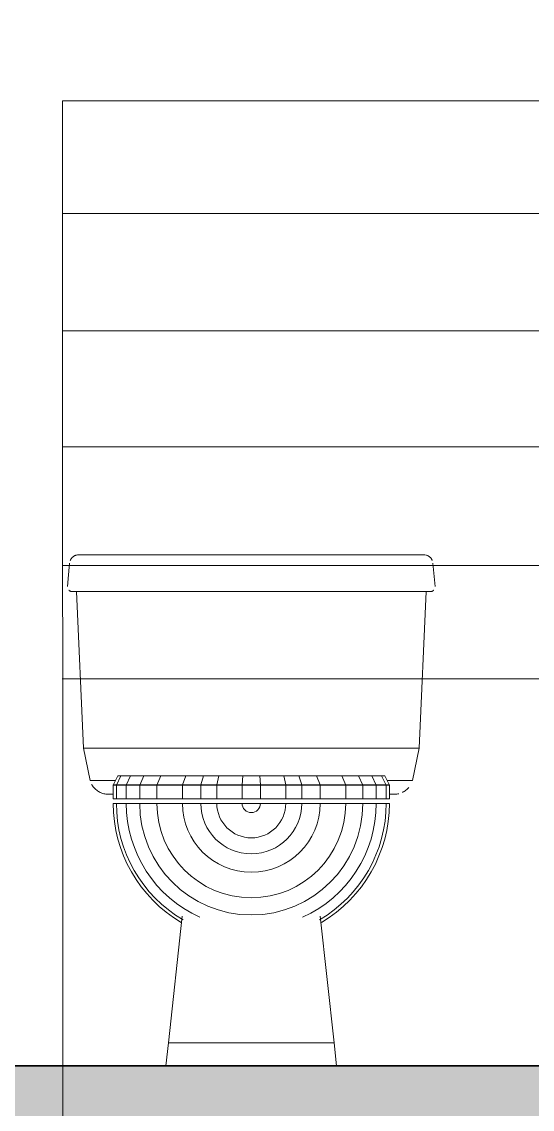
# Model space of a CAD drawing. Header units: millimetres. Extents: x 1373 to 40779, y 1939 to 6439.
# Drawn here: x 25255.3 to 25325.7, y 3569.8 to 3719.8 of the extents above; entities that cross this region are included whole.
import ezdxf

# ---------------------------------------------------------------- set-up
doc = ezdxf.new("R2010")
doc.units = ezdxf.units.MM
for name, color, linetype, lineweight in [('A-AREA-IDEN', 2, 'Continuous', 18), ('A-DETL', 6, 'Continuous', 30), ('A-DETL-GENF', 92, 'Continuous', 18), ('A-FLOR-FNSH', 192, 'Continuous', 35), ('P-SANR-FIXT', 6, 'Continuous', 18), ('YAZI', 2, 'Continuous', 18)]:
    doc.layers.add(name, color=color, linetype=linetype, lineweight=lineweight)

# ---------------------------------------------------------------- blocks, each defined once
blk = doc.blocks.new('A$Cb0e8746a')
at = {"layer": 'YAZI', "linetype": 'Continuous', "lineweight": 0}
for p, q in [((0.02, 171.86), (150.05, 171.86)), ((0.02, 171.86), (0.09, 0)), ((150.05, 156.33), (0.02, 156.33)), ((150.05, 140.15), (0.02, 140.15)), ((150.05, 124.15), (0.02, 124.15)), ((150.05, 107.74), (0.02, 107.74)), ((150.05, 92.15), (0, 92.15))]:
    blk.add_line(p, q, dxfattribs=at)

msp = doc.modelspace()

# ---------------------------------------------------------------- hatches: boundary and pattern name
at = {"layer": 'A-DETL-GENF'}
h = msp.add_hatch(dxfattribs=at)
h.set_pattern_fill('ANSI33', color=153, style=0)
h.set_pattern_definition([(45, (-4726.611, 6394.9317), (-4.490128, 4.490128), []), (45, (-4722.121, 6394.9317), (-4.490128, 4.490128), [3.175, -1.5875])])
h.paths.add_polyline_path([(24984.31, 3275.76), (24984.31, 5063.76), (25234.31, 5063.76), (25234.31, 5025.76), (25259.31, 5025.76), (25259.31, 5063.76), (25834.6, 5063.76), (25834.6, 5025.76), (25859.6, 5025.76), (25859.6, 5063.76), (26040.63, 5063.76), (26040.63, 5075.76), (25234.31, 5075.76), (24984.31, 5075.76), (24984.31, 5240.76), (24744.31, 5240.76), (24744.31, 5075.76), (23644.59, 5075.76), (23644.59, 5063.76), (23774.59, 5063.76), (23774.59, 5025.76), (23799.59, 5025.76), (23799.59, 5063.76), (24289.31, 5063.76), (24289.31, 5025.76), (24314.31, 5025.76), (24314.31, 5063.76), (24744.31, 5063.76), (24744.31, 4775.76), (23674.32, 4775.76), (23674.32, 4763.76), (23774.59, 4763.76), (23774.59, 4725.76), (23799.59, 4725.76), (23799.59, 4763.76), (24289.31, 4763.76), (24289.31, 4725.76), (24314.31, 4725.76), (24314.31, 4763.76), (24744.31, 4763.76), (24744.31, 4475.76), (23674.32, 4475.76), (23674.32, 4463.76), (23774.59, 4463.76), (23774.59, 4425.76), (23799.59, 4425.76), (23799.59, 4463.76), (24289.31, 4463.76), (24289.31, 4425.76), (24314.31, 4425.76), (24314.31, 4463.76), (24744.31, 4463.76), (24744.31, 4175.76), (23674.32, 4175.76), (23674.32, 4163.76), (23774.59, 4163.76), (23774.59, 4125.76), (23799.59, 4125.76), (23799.59, 4163.76), (24289.31, 4163.76), (24289.31, 4125.76), (24314.31, 4125.76), (24314.31, 4163.76), (24744.31, 4163.76), (24744.31, 3875.76), (23674.32, 3875.76), (23674.32, 3863.76), (23774.59, 3863.76), (23774.59, 3825.76), (23799.59, 3825.76), (23799.59, 3863.76), (24289.31, 3863.76), (24289.31, 3825.76), (24314.31, 3825.76), (24314.31, 3863.76), (24744.31, 3863.76), (24744.31, 3575.76), (23774.59, 3575.76), (23774.59, 3545.76), (23474.27, 3545.76), (23474.28, 3275.76), (23474.28, 3245.76), (23774.59, 3245.76), (23774.59, 3215.76), (24744.31, 3215.76), (24744.31, 3085.76), (24984.31, 3085.76), (24984.31, 3215.76), (25859.6, 3215.76), (25909.6, 3215.76), (25909.6, 3275.76), (25859.6, 3275.76), (25859.6, 3575.76), (25835.46, 3575.76), (25234.31, 3575.76), (25234.31, 3525.76), (25259.31, 3525.76), (25259.31, 3563.76), (25835.46, 3563.76), (25835.46, 3275.76)])
h.paths.add_polyline_path([(24959.31, 3125.76), (24769.31, 3125.76), (24769.31, 3275.76), (24769.31, 5225.76), (24959.31, 5225.76), (24959.31, 4775.76), (24959.31, 3275.76)], flags=16)
h.paths.add_polyline_path([(24744.31, 3275.76), (23499.27, 3275.76), (23499.27, 3531.13), (23774.59, 3531.13), (23799.59, 3530.13), (23799.59, 3563.76), (24289.31, 3563.76), (24289.31, 3525.76), (24314.31, 3525.76), (24314.31, 3563.76), (24744.31, 3563.76)], flags=16)

# ---------------------------------------------------------------- linework, layer by layer
at = {"layer": 'A-DETL'}
msp.add_lwpolyline([(23774.59, 3575.76), (23774.59, 3545.76), (23474.27, 3545.76), (23474.28, 3275.76), (23474.28, 3245.76), (23774.59, 3245.76), (23774.59, 3215.76), (24744.31, 3215.76), (24744.31, 3085.76), (24984.31, 3085.76), (24984.31, 3215.76), (25859.6, 3215.76), (25909.6, 3215.76), (25909.6, 3275.76), (25859.6, 3275.76), (25859.6, 3575.76), (25835.46, 3575.76), (25234.31, 3575.76), (25234.31, 3525.76), (25259.31, 3525.76), (25259.31, 3563.76), (25835.46, 3563.76), (25835.46, 3275.76), (24984.31, 3275.76)], dxfattribs=at)
at = {"layer": 'A-FLOR-FNSH', "color": 250}
msp.add_line((25833.4, 3575.76), (25249.31, 3575.76), dxfattribs=at)
at = {"layer": 'P-SANR-FIXT', "color": 8}
for p, q in [((25261.91, 3645.09), (25261.63, 3641.85)), ((25263.19, 3646.24), (25263.18, 3646.24)), ((25263.18, 3646.24), (25263.18, 3646.24)), ((25263.21, 3646.24), (25263.19, 3646.24)), ((25263.24, 3646.24), (25263.21, 3646.24)), ((25263.29, 3646.24), (25263.24, 3646.24)), ((25263.35, 3646.24), (25263.29, 3646.24)), ((25263.42, 3646.24), (25263.35, 3646.24)), ((25263.51, 3646.24), (25263.42, 3646.24)), ((25263.6, 3646.24), (25263.51, 3646.24)), ((25263.71, 3646.24), (25263.6, 3646.24)), ((25263.83, 3646.24), (25263.71, 3646.24)), ((25263.97, 3646.24), (25263.83, 3646.24)), ((25264.11, 3646.24), (25263.97, 3646.24)), ((25271.09, 3646.24), (25264.11, 3646.24)), ((25264.27, 3646.24), (25264.11, 3646.24)), ((25271.09, 3646.24), (25264.11, 3646.24)), ((25264.43, 3646.24), (25264.27, 3646.24)), ((25264.61, 3646.24), (25264.43, 3646.24)), ((25264.79, 3646.24), (25264.61, 3646.24)), ((25264.99, 3646.24), (25264.79, 3646.24)), ((25265.2, 3646.24), (25264.99, 3646.24)), ((25265.41, 3646.24), (25265.2, 3646.24)), ((25265.64, 3646.24), (25265.41, 3646.24)), ((25265.87, 3646.24), (25265.64, 3646.24)), ((25266.11, 3646.24), (25265.87, 3646.24)), ((25266.36, 3646.24), (25266.11, 3646.24)), ((25266.62, 3646.24), (25266.36, 3646.24)), ((25266.89, 3646.24), (25266.62, 3646.24)), ((25267.16, 3646.24), (25266.89, 3646.24)), ((25267.44, 3646.24), (25267.16, 3646.24)), ((25267.72, 3646.24), (25267.44, 3646.24)), ((25268.01, 3646.24), (25267.72, 3646.24)), ((25268.3, 3646.24), (25268.01, 3646.24)), ((25268.6, 3646.24), (25268.3, 3646.24)), ((25268.9, 3646.24), (25268.6, 3646.24)), ((25269.21, 3646.24), (25268.9, 3646.24)), ((25269.52, 3646.24), (25269.21, 3646.24)), ((25269.83, 3646.24), (25269.52, 3646.24)), ((25270.14, 3646.24), (25269.83, 3646.24)), ((25270.46, 3646.24), (25270.14, 3646.24)), ((25270.78, 3646.24), (25270.46, 3646.24)), ((25271.09, 3646.24), (25270.78, 3646.24)), ((25302.84, 3646.24), (25271.09, 3646.24)), ((25302.93, 3646.24), (25302.84, 3646.24)), ((25303.24, 3646.24), (25302.93, 3646.24)), ((25303.56, 3646.24), (25303.24, 3646.24)), ((25303.88, 3646.24), (25303.56, 3646.24)), ((25304.19, 3646.24), (25303.88, 3646.24)), ((25305.91, 3646.24), (25304.11, 3646.24)), ((25305.91, 3646.24), (25304.11, 3646.24)), ((25304.5, 3646.24), (25304.19, 3646.24)), ((25304.81, 3646.24), (25304.5, 3646.24)), ((25305.11, 3646.24), (25304.81, 3646.24)), ((25305.41, 3646.24), (25305.11, 3646.24)), ((25305.71, 3646.24), (25305.41, 3646.24)), ((25306, 3646.24), (25305.71, 3646.24)), ((25306.29, 3646.24), (25306, 3646.24)), ((25306.57, 3646.24), (25306.29, 3646.24)), ((25306.85, 3646.24), (25306.57, 3646.24)), ((25307.12, 3646.24), (25306.85, 3646.24)), ((25307.38, 3646.24), (25307.12, 3646.24)), ((25307.64, 3646.24), (25307.38, 3646.24)), ((25307.89, 3646.24), (25307.64, 3646.24)), ((25308.13, 3646.24), (25307.89, 3646.24)), ((25308.36, 3646.24), (25308.13, 3646.24)), ((25308.58, 3646.24), (25308.36, 3646.24)), ((25309.83, 3646.24), (25308.55, 3646.24)), ((25309.83, 3646.24), (25308.55, 3646.24)), ((25308.79, 3646.24), (25308.58, 3646.24)), ((25309, 3646.24), (25308.79, 3646.24)), ((25309.19, 3646.24), (25309, 3646.24)), ((25309.38, 3646.24), (25309.19, 3646.24)), ((25309.55, 3646.24), (25309.38, 3646.24)), ((25309.71, 3646.24), (25309.55, 3646.24)), ((25309.86, 3646.24), (25309.71, 3646.24)), ((25310.01, 3646.24), (25309.86, 3646.24)), ((25310.13, 3646.24), (25310.01, 3646.24)), ((25310.25, 3646.24), (25310.13, 3646.24)), ((25310.36, 3646.24), (25310.25, 3646.24)), ((25310.45, 3646.24), (25310.36, 3646.24)), ((25310.53, 3646.24), (25310.45, 3646.24)), ((25310.6, 3646.24), (25310.53, 3646.24)), ((25310.66, 3646.24), (25310.6, 3646.24)), ((25310.7, 3646.24), (25310.66, 3646.24)), ((25310.73, 3646.24), (25310.7, 3646.24)), ((25310.75, 3646.24), (25310.73, 3646.24)), ((25310.76, 3646.24), (25310.75, 3646.24)), ((25312.31, 3641.85), (25312.02, 3645.09)), ((25262.26, 3641.16), (25262.27, 3641.16)), ((25262.27, 3641.16), (25262.29, 3641.16)), ((25262.29, 3641.16), (25262.32, 3641.16)), ((25262.32, 3641.16), (25262.37, 3641.16)), ((25262.37, 3641.16), (25262.44, 3641.16)), ((25262.44, 3641.16), (25262.51, 3641.16)), ((25262.51, 3641.16), (25262.6, 3641.16)), ((25262.6, 3641.16), (25262.71, 3641.16)), ((25262.71, 3641.16), (25262.83, 3641.16)), ((25262.83, 3641.16), (25262.96, 3641.16)), ((25262.84, 3641.16), (25263.82, 3619.57)), ((25262.96, 3641.16), (25263.1, 3641.16)), ((25263.1, 3641.16), (25263.26, 3641.16)), ((25263.26, 3641.16), (25263.43, 3641.16)), ((25263.43, 3641.16), (25263.61, 3641.16)), ((25263.61, 3641.16), (25263.8, 3641.16)), ((25263.8, 3641.16), (25264.01, 3641.16)), ((25264.01, 3641.16), (25264.23, 3641.16)), ((25264.23, 3641.16), (25264.45, 3641.16)), ((25264.45, 3641.16), (25264.69, 3641.16)), ((25264.69, 3641.16), (25264.94, 3641.16)), ((25265.86, 3641.16), (25264.87, 3641.16)), ((25264.94, 3641.16), (25265.2, 3641.16)), ((25265.2, 3641.16), (25265.47, 3641.16)), ((25265.47, 3641.16), (25265.74, 3641.16)), ((25265.74, 3641.16), (25266.03, 3641.16)), ((25266.03, 3641.16), (25266.32, 3641.16)), ((25266.32, 3641.16), (25266.62, 3641.16)), ((25266.62, 3641.16), (25266.93, 3641.16)), ((25266.93, 3641.16), (25267.24, 3641.16)), ((25267.24, 3641.16), (25267.57, 3641.16)), ((25267.57, 3641.16), (25267.89, 3641.16)), ((25267.89, 3641.16), (25268.22, 3641.16)), ((25268.22, 3641.16), (25268.56, 3641.16)), ((25268.56, 3641.16), (25268.9, 3641.16)), ((25268.9, 3641.16), (25269.24, 3641.16)), ((25269.24, 3641.16), (25269.59, 3641.16)), ((25269.59, 3641.16), (25269.94, 3641.16)), ((25269.94, 3641.16), (25270.29, 3641.16)), ((25270.29, 3641.16), (25270.64, 3641.16)), ((25270.64, 3641.16), (25271, 3641.16)), ((25271, 3641.16), (25271.09, 3641.16)), ((25271.09, 3641.16), (25302.84, 3641.16)), ((25302.84, 3641.16), (25303.2, 3641.16)), ((25303.2, 3641.16), (25303.55, 3641.16)), ((25303.55, 3641.16), (25303.9, 3641.16)), ((25303.9, 3641.16), (25304.25, 3641.16)), ((25304.25, 3641.16), (25304.6, 3641.16)), ((25304.6, 3641.16), (25304.94, 3641.16)), ((25304.94, 3641.16), (25305.28, 3641.16)), ((25305.28, 3641.16), (25305.62, 3641.16)), ((25305.62, 3641.16), (25305.95, 3641.16)), ((25305.95, 3641.16), (25306.28, 3641.16)), ((25306.28, 3641.16), (25306.6, 3641.16)), ((25306.6, 3641.16), (25306.92, 3641.16)), ((25306.92, 3641.16), (25307.23, 3641.16)), ((25307.23, 3641.16), (25307.53, 3641.16)), ((25307.53, 3641.16), (25307.83, 3641.16)), ((25307.83, 3641.16), (25308.12, 3641.16)), ((25308.12, 3641.16), (25308.4, 3641.16)), ((25308.4, 3641.16), (25308.67, 3641.16)), ((25308.67, 3641.16), (25308.93, 3641.16)), ((25308.93, 3641.16), (25309.18, 3641.16)), ((25310.07, 3641.16), (25309.07, 3641.16)), ((25309.18, 3641.16), (25309.42, 3641.16)), ((25309.42, 3641.16), (25309.65, 3641.16)), ((25309.65, 3641.16), (25309.87, 3641.16)), ((25309.87, 3641.16), (25310.08, 3641.16)), ((25310.08, 3641.16), (25310.27, 3641.16)), ((25310.12, 3619.57), (25311.1, 3641.16)), ((25310.27, 3641.16), (25310.46, 3641.16)), ((25310.46, 3641.16), (25310.63, 3641.16)), ((25310.63, 3641.16), (25310.79, 3641.16)), ((25310.79, 3641.16), (25310.94, 3641.16)), ((25310.94, 3641.16), (25311.07, 3641.16)), ((25311.07, 3641.16), (25311.2, 3641.16)), ((25311.2, 3641.16), (25311.3, 3641.16)), ((25311.3, 3641.16), (25311.4, 3641.16)), ((25311.4, 3641.16), (25311.48, 3641.16)), ((25311.48, 3641.16), (25311.55, 3641.16)), ((25311.55, 3641.16), (25311.6, 3641.16)), ((25311.6, 3641.16), (25311.64, 3641.16)), ((25311.64, 3641.16), (25311.66, 3641.16)), ((25311.66, 3641.16), (25311.67, 3641.16)), ((25311.67, 3641.16), (25311.67, 3641.16)), ((25263.82, 3619.57), (25264.73, 3615.11)), ((25271.09, 3619.57), (25263.82, 3619.57)), ((25271.09, 3619.57), (25302.84, 3619.57)), ((25310.12, 3619.57), (25302.84, 3619.57)), ((25309.2, 3615.11), (25310.12, 3619.57)), ((25268.19, 3615.11), (25264.73, 3615.11)), ((25267.92, 3614.48), (25268.55, 3615.76)), ((25268.36, 3614.48), (25268.99, 3615.76)), ((25268.55, 3615.76), (25268.99, 3615.76)), ((25268.99, 3615.76), (25270.33, 3615.76)), ((25269.73, 3614.48), (25270.33, 3615.76)), ((25270.33, 3615.76), (25272.16, 3615.76)), ((25271.58, 3614.48), (25272.16, 3615.76)), ((25272.16, 3615.76), (25274.5, 3615.76)), ((25273.94, 3614.48), (25274.5, 3615.76)), ((25274.5, 3615.76), (25277.96, 3615.76)), ((25277.47, 3614.49), (25277.96, 3615.76)), ((25277.96, 3615.76), (25280.4, 3615.76)), ((25280.01, 3614.49), (25280.4, 3615.76)), ((25280.4, 3615.76), (25282.48, 3615.76)), ((25282.21, 3614.49), (25282.48, 3615.76)), ((25282.48, 3615.76), (25285.81, 3615.76)), ((25285.7, 3614.49), (25285.81, 3615.76)), ((25285.81, 3615.76), (25288.13, 3615.76)), ((25288.24, 3614.49), (25288.13, 3615.76)), ((25288.13, 3615.76), (25291.46, 3615.76)), ((25291.72, 3614.49), (25291.46, 3615.76)), ((25291.46, 3615.76), (25293.54, 3615.76)), ((25293.92, 3614.49), (25293.54, 3615.76)), ((25293.54, 3615.76), (25295.98, 3615.76)), ((25296.46, 3614.49), (25295.98, 3615.76)), ((25295.98, 3615.76), (25299.44, 3615.76)), ((25299.99, 3614.48), (25299.44, 3615.76)), ((25299.44, 3615.76), (25301.77, 3615.76)), ((25302.36, 3614.48), (25301.77, 3615.76)), ((25301.77, 3615.76), (25303.6, 3615.76)), ((25304.21, 3614.48), (25303.6, 3615.76)), ((25303.6, 3615.76), (25304.95, 3615.76)), ((25305.57, 3614.48), (25304.95, 3615.76)), ((25304.95, 3615.76), (25305.38, 3615.76)), ((25306.02, 3614.48), (25305.38, 3615.76)), ((25309.2, 3615.11), (25305.75, 3615.11)), ((25267.92, 3614.49), (25268.36, 3614.49)), ((25267.92, 3612.59), (25267.92, 3614.49)), ((25268.36, 3614.48), (25267.92, 3614.48)), ((25269.73, 3614.48), (25268.36, 3614.48)), ((25268.36, 3612.59), (25268.36, 3614.48)), ((25268.37, 3614.49), (25269.73, 3614.49)), ((25269.73, 3614.49), (25271.58, 3614.49)), ((25271.58, 3614.48), (25269.73, 3614.48)), ((25269.73, 3612.59), (25269.73, 3614.48)), ((25271.58, 3614.49), (25273.94, 3614.49)), ((25271.58, 3612.59), (25271.58, 3614.49)), ((25273.94, 3614.48), (25271.58, 3614.48)), ((25277.47, 3614.48), (25273.94, 3614.48)), ((25273.94, 3612.59), (25273.94, 3614.48)), ((25273.95, 3614.49), (25277.47, 3614.49)), ((25277.47, 3614.49), (25280.01, 3614.49)), ((25280.01, 3614.48), (25277.47, 3614.48)), ((25277.47, 3612.59), (25277.47, 3614.48)), ((25280.01, 3614.49), (25282.21, 3614.49)), ((25280.01, 3612.59), (25280.01, 3614.49)), ((25282.21, 3614.48), (25280.01, 3614.48)), ((25282.21, 3614.49), (25285.7, 3614.49)), ((25282.21, 3612.59), (25282.21, 3614.49)), ((25285.7, 3614.48), (25282.21, 3614.48)), ((25285.7, 3614.49), (25288.24, 3614.49)), ((25288.24, 3614.48), (25285.7, 3614.48)), ((25285.7, 3612.59), (25285.7, 3614.48)), ((25288.24, 3614.49), (25291.72, 3614.49)), ((25288.24, 3612.59), (25288.24, 3614.49)), ((25291.73, 3614.48), (25288.24, 3614.48)), ((25291.73, 3614.49), (25293.92, 3614.49)), ((25293.93, 3614.48), (25291.73, 3614.48)), ((25291.73, 3612.59), (25291.73, 3614.48)), ((25293.93, 3614.49), (25296.47, 3614.49)), ((25296.47, 3614.48), (25293.93, 3614.48)), ((25293.93, 3612.59), (25293.93, 3614.48)), ((25296.47, 3614.49), (25299.99, 3614.49)), ((25296.47, 3612.59), (25296.47, 3614.49)), ((25299.99, 3614.48), (25296.47, 3614.48)), ((25299.99, 3614.49), (25302.36, 3614.49)), ((25299.99, 3612.59), (25299.99, 3614.49)), ((25302.36, 3614.48), (25299.99, 3614.48)), ((25302.36, 3614.49), (25304.2, 3614.49)), ((25302.36, 3612.59), (25302.36, 3614.49)), ((25304.21, 3614.48), (25302.36, 3614.48)), ((25304.21, 3614.49), (25305.57, 3614.49)), ((25305.57, 3614.48), (25304.21, 3614.48)), ((25304.21, 3612.59), (25304.21, 3614.48)), ((25305.57, 3614.49), (25306.02, 3614.49)), ((25305.57, 3612.59), (25305.57, 3614.49)), ((25306.02, 3614.48), (25305.57, 3614.48)), ((25306.02, 3612.59), (25306.02, 3614.49)), ((25267.19, 3613.22), (25267.19, 3613.22)), ((25267.19, 3613.22), (25267.2, 3613.22)), ((25267.2, 3613.22), (25267.21, 3613.22)), ((25267.21, 3613.22), (25267.24, 3613.22)), ((25267.24, 3613.22), (25267.26, 3613.22)), ((25267.26, 3613.22), (25267.3, 3613.22)), ((25267.3, 3613.22), (25267.34, 3613.22)), ((25267.34, 3613.22), (25267.39, 3613.22)), ((25267.39, 3613.22), (25267.44, 3613.22)), ((25267.44, 3613.22), (25267.5, 3613.22)), ((25267.5, 3613.22), (25267.56, 3613.22)), ((25267.56, 3613.22), (25267.63, 3613.22)), ((25267.63, 3613.22), (25267.7, 3613.22)), ((25267.7, 3613.22), (25267.78, 3613.22)), ((25267.78, 3613.22), (25267.87, 3613.22)), ((25268.36, 3612.59), (25267.92, 3612.59)), ((25269.73, 3612.59), (25268.36, 3612.59)), ((25271.58, 3612.59), (25269.73, 3612.59)), ((25273.94, 3612.59), (25271.58, 3612.59)), ((25277.47, 3612.59), (25273.94, 3612.59)), ((25280.01, 3612.59), (25277.47, 3612.59)), ((25282.21, 3612.59), (25280.01, 3612.59)), ((25285.7, 3612.59), (25282.21, 3612.59)), ((25288.24, 3612.59), (25285.7, 3612.59)), ((25291.73, 3612.59), (25288.24, 3612.59)), ((25293.93, 3612.59), (25291.73, 3612.59)), ((25296.47, 3612.59), (25293.93, 3612.59)), ((25299.99, 3612.59), (25296.47, 3612.59)), ((25302.36, 3612.59), (25299.99, 3612.59)), ((25304.21, 3612.59), (25302.36, 3612.59)), ((25305.57, 3612.59), (25304.21, 3612.59)), ((25306.02, 3612.59), (25305.57, 3612.59)), ((25306.04, 3613.22), (25306.13, 3613.22)), ((25306.13, 3613.22), (25306.21, 3613.22)), ((25306.21, 3613.22), (25306.29, 3613.22)), ((25306.29, 3613.22), (25306.36, 3613.22)), ((25306.36, 3613.22), (25306.42, 3613.22)), ((25306.42, 3613.22), (25306.48, 3613.22)), ((25306.48, 3613.22), (25306.54, 3613.22)), ((25306.54, 3613.22), (25306.58, 3613.22)), ((25306.58, 3613.22), (25306.63, 3613.22)), ((25306.63, 3613.22), (25306.66, 3613.22)), ((25306.66, 3613.22), (25306.69, 3613.22)), ((25306.69, 3613.22), (25306.71, 3613.22)), ((25306.71, 3613.22), (25306.73, 3613.22)), ((25306.73, 3613.22), (25306.74, 3613.22)), ((25306.74, 3613.22), (25306.75, 3613.22)), ((25267.92, 3611.95), (25268.36, 3611.95)), ((25268.36, 3611.95), (25269.73, 3611.95)), ((25269.73, 3611.95), (25271.58, 3611.95)), ((25271.58, 3611.95), (25273.94, 3611.95)), ((25273.94, 3611.95), (25277.47, 3611.95)), ((25277.47, 3611.95), (25280.01, 3611.95)), ((25280.01, 3611.95), (25282.21, 3611.95)), ((25282.21, 3611.95), (25285.7, 3611.95)), ((25285.7, 3611.95), (25286.97, 3611.95)), ((25286.97, 3611.95), (25288.24, 3611.95)), ((25288.24, 3611.95), (25291.73, 3611.95)), ((25291.73, 3611.95), (25293.93, 3611.95)), ((25293.93, 3611.95), (25296.47, 3611.95)), ((25296.47, 3611.95), (25299.99, 3611.95)), ((25299.99, 3611.95), (25302.36, 3611.95)), ((25302.36, 3611.95), (25304.21, 3611.95)), ((25304.21, 3611.95), (25305.57, 3611.95)), ((25305.57, 3611.95), (25306.02, 3611.95)), ((25277.44, 3596.4), (25275.54, 3578.93)), ((25298.4, 3578.93), (25296.49, 3596.4)), ((25275.54, 3578.93), (25275.19, 3575.76)), ((25275.54, 3578.93), (25276.1, 3578.93)), ((25276.1, 3578.93), (25275.54, 3578.93)), ((25276.1, 3578.93), (25277.72, 3578.93)), ((25277.72, 3578.93), (25276.1, 3578.93)), ((25277.72, 3578.93), (25280.25, 3578.93)), ((25280.25, 3578.93), (25277.72, 3578.93)), ((25280.25, 3578.93), (25283.44, 3578.93)), ((25283.44, 3578.93), (25280.25, 3578.93)), ((25283.44, 3578.93), (25286.97, 3578.93)), ((25286.97, 3578.93), (25283.44, 3578.93)), ((25286.97, 3578.93), (25290.5, 3578.93)), ((25297.84, 3578.93), (25286.97, 3578.93)), ((25290.5, 3578.93), (25293.69, 3578.93)), ((25293.69, 3578.93), (25296.21, 3578.93)), ((25296.21, 3578.93), (25297.84, 3578.93)), ((25297.84, 3578.93), (25298.4, 3578.93)), ((25298.4, 3578.93), (25297.84, 3578.93)), ((25298.74, 3575.76), (25298.4, 3578.93))]:
    msp.add_line(p, q, dxfattribs=at)
for radius, start, end in [(19.05, 180, 239.5183), (18.61, 180, 239.6408), (17.24, 180, 245.7328), (15.39, 180, 0), (13.02, 180, 0), (9.5, 180, 0), (6.96, 180, 0), (4.76, 180, 0), (1.27, 180, 0), (17.24, 294.2672, 0), (18.61, 300.3592, 0), (19.05, 300.4817, 0)]:
    msp.add_arc((25286.97, 3611.95), radius, start, end, dxfattribs=at)
for points, knots in [([(25263.18, 3646.24), (25263.07, 3646.24), (25262.91, 3646.23), (25262.71, 3646.16), (25262.57, 3646.1), (25262.44, 3646.01), (25262.32, 3645.91), (25262.21, 3645.8), (25262.13, 3645.7), (25262.07, 3645.61), (25262.03, 3645.53), (25262.01, 3645.47), (25261.99, 3645.44)], [0, 0, 0, 0, 0.1666667, 0.25, 0.3333333, 0.4166667, 0.5, 0.5833333, 0.6666667, 0.7083333, 0.75, 0.8050375, 0.8050375, 0.8050375, 0.8050375]), ([(25311.94, 3645.44), (25311.92, 3645.47), (25311.9, 3645.53), (25311.86, 3645.61), (25311.81, 3645.7), (25311.73, 3645.8), (25311.62, 3645.91), (25311.49, 3646.01), (25311.36, 3646.1), (25311.23, 3646.16), (25311.03, 3646.23), (25310.87, 3646.24), (25310.76, 3646.24)], [-0.8050375, -0.8050375, -0.8050375, -0.8050375, -0.75, -0.7083333, -0.6666667, -0.5833333, -0.5, -0.4166667, -0.3333333, -0.25, -0.1666667, 0, 0, 0, 0]), ([(25261.79, 3641.37), (25261.8, 3641.36), (25261.82, 3641.35), (25261.85, 3641.32), (25261.89, 3641.28), (25261.95, 3641.25), (25262, 3641.22), (25262.07, 3641.19), (25262.15, 3641.17), (25262.22, 3641.16), (25262.26, 3641.16)], [0.5, 0.5, 0.5, 0.5, 0.53125, 0.5625, 0.625, 0.6875, 0.75, 0.8125, 0.875, 1, 1, 1, 1]), ([(25311.67, 3641.16), (25311.72, 3641.16), (25311.79, 3641.17), (25311.87, 3641.19), (25311.93, 3641.22), (25311.99, 3641.25), (25312.04, 3641.28), (25312.09, 3641.32), (25312.12, 3641.35), (25312.14, 3641.36), (25312.14, 3641.37)], [-1, -1, -1, -1, -0.875, -0.8125, -0.75, -0.6875, -0.625, -0.5625, -0.53125, -0.5, -0.5, -0.5, -0.5]), ([(25264.95, 3614.57), (25264.99, 3614.49), (25265.08, 3614.34), (25265.24, 3614.13), (25265.43, 3613.93), (25265.64, 3613.75), (25265.87, 3613.59), (25266.11, 3613.46), (25266.37, 3613.35), (25266.73, 3613.25), (25267, 3613.22), (25267.19, 3613.22)], [0.1752548, 0.1752548, 0.1752548, 0.1752548, 0.25, 0.3333333, 0.4166667, 0.5, 0.5833333, 0.6666667, 0.75, 0.8333333, 1, 1, 1, 1])]:
    msp.add_open_spline(points, degree=3, knots=knots, dxfattribs=at)
for points in [[(25307.82, 3613.46), (25307.9, 3613.5), (25308.06, 3613.59), (25308.3, 3613.75), (25308.51, 3613.93), (25308.64, 3614.06), (25308.69, 3614.13)], [(25306.75, 3613.22), (25306.94, 3613.22), (25307.13, 3613.24), (25307.31, 3613.28)]]:
    msp.add_open_spline(points, degree=3, dxfattribs=at)

# ---------------------------------------------------------------- block references
at = {"layer": 'A-AREA-IDEN'}
msp.add_blockref('A$Cb0e8746a', (25260.9, 3537), dxfattribs=at)

doc.saveas('drawing.dxf')
